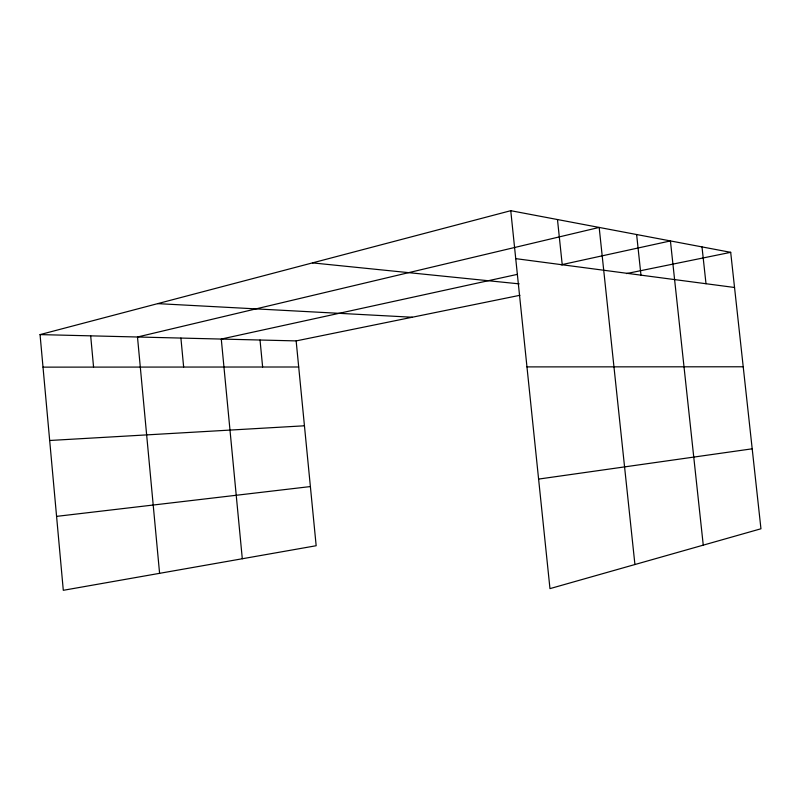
<?xml version="1.0" encoding="UTF-8"?>
<svg xmlns="http://www.w3.org/2000/svg" width="801" height="801" viewBox="0 0 801 801"><rect width="100%" height="100%" fill="white"/><g stroke="black" fill="none" stroke-linecap="round" stroke-linejoin="round"><path stroke-width="1.2" d="M40.05 334.598L296.15 340.906L316.165 545.731L63.299 590.307L40.05 334.598L510.758 210.693L730.692 252.335L760.95 528.78L549.967 588.625L510.758 210.693M517.476 274.342L221.276 339.063L242.302 558.748M561.191 264.791L670.427 240.931L703.258 545.141M296.15 340.906L519.929 295.289M626.472 273.582L730.692 252.335M538.602 479.088L752.199 448.81M56.571 516.375L310.377 486.567M49.682 440.49L304.44 425.792M43.004 367.138L298.703 366.998M526.968 366.898L743.218 366.778M157.697 303.629L412.295 317.236M312.45 262.888L519.208 283.864M515.734 258.643L734.537 287.489M701.996 246.898L706.001 283.734M636.625 234.523L640.97 275.154M634.923 564.525L599.178 227.434L137.492 337.001L159.589 573.336M557.476 219.534L562.232 264.771M260.025 340.014L262.628 367.018M180.906 338.062L183.649 367.058M90.683 335.849L93.567 367.108"/></g></svg>
